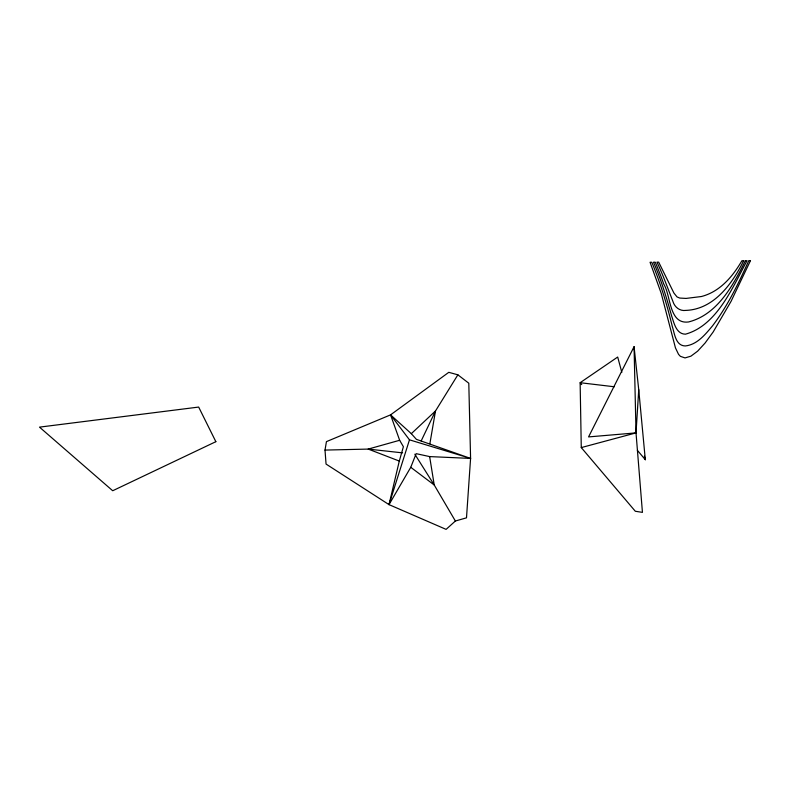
<?xml version="1.0" encoding="UTF-8"?>
<svg xmlns="http://www.w3.org/2000/svg" width="790" height="790" viewBox="0 0 790 790"><rect width="100%" height="100%" fill="white"/><g stroke="black" fill="none" stroke-linecap="round" stroke-linejoin="round"><path stroke-width="1.19" d="M621.819 372.376L617.691 357.041L580.137 382.706L581.272 447.584L635.308 511.258L642.438 512.374L636.019 432.89L638.735 389.677L634.064 346.701L588.57 436.91L636.019 432.89L634.064 346.701M470.583 458.417L466.495 517.835L455.376 521.015L446.103 529.379L389.016 504.622L326.053 464.066L325.006 450.083L326.438 441.63L390.556 414.869L448.789 372.327L457.874 374.825L468.796 383.219L470.583 458.417L429.642 456.59L416.162 453.657L410.751 467.295L389.016 504.622L399.296 461.064L403.394 446.715L399.651 440.277L390.556 414.869L411.323 433.671L416.399 439.349L470.583 458.417L409.477 439.832L390.556 414.869M429.869 443.753L435.497 410.968L457.874 374.825M389.016 504.622L409.477 439.832M421.188 440.909L435.497 410.968L411.323 433.671M399.651 440.277L368.209 449.085L325.006 450.083M581.272 447.584L636.019 432.89M402.554 452.868L368.209 449.085L399.296 461.064M614.324 386.774L580.137 382.706L581.726 384.592M410.751 467.295L434.233 485.001L455.376 521.015M637.372 450.32L645.312 459.711L638.735 389.677M414.829 454.211L434.233 485.001L429.642 456.59M644.364 456.176L645.312 459.711M750.5 260.621L731.036 301.395L713.192 331.938L705.085 343.038L697.639 351.155L690.924 356.162L685.039 357.919L680.378 356.339L678.531 354.315L675.46 347.896L661.21 293.347L650.061 262.27L651.789 262.24C660.48 283.067 667.037 304.713 672.32 326.625C674.62 333.627 675.598 345.763 685.246 345.951C697.116 344.766 705.273 334.456 712.432 325.974C727.61 306.066 738.561 283.373 748.782 260.641L750.5 260.621M745.335 260.7C733.199 285.387 717.281 314.716 688.495 321.974C668.844 324.493 670.987 295.667 663.827 284.242A414.256 393.538 -20.4 0 0 655.236 262.181L653.508 262.211C661.121 279.561 666.533 297.741 671.648 315.96C674.038 322.922 676.151 334.071 685.444 334.18C717.034 325.47 732.804 286.958 747.054 260.67L745.335 260.7M743.607 260.73C732.468 283.65 713.785 309.364 685.848 310.401C679.844 311.3 674.65 307.182 672.971 301.563C667.777 288.37 663.067 274.969 656.954 262.152L658.682 262.132L673.919 293.05L677.03 296.922L679.736 298.057L686.056 298.423L701.451 296.517A47.351 44.991 -20.4 0 0 711.978 292.418C725.082 285.447 734.542 273.37 741.889 260.759L743.607 260.73M215.858 441.679L112.703 490.748L39.5 427.133L198.665 407.067L215.858 441.679"/></g></svg>
